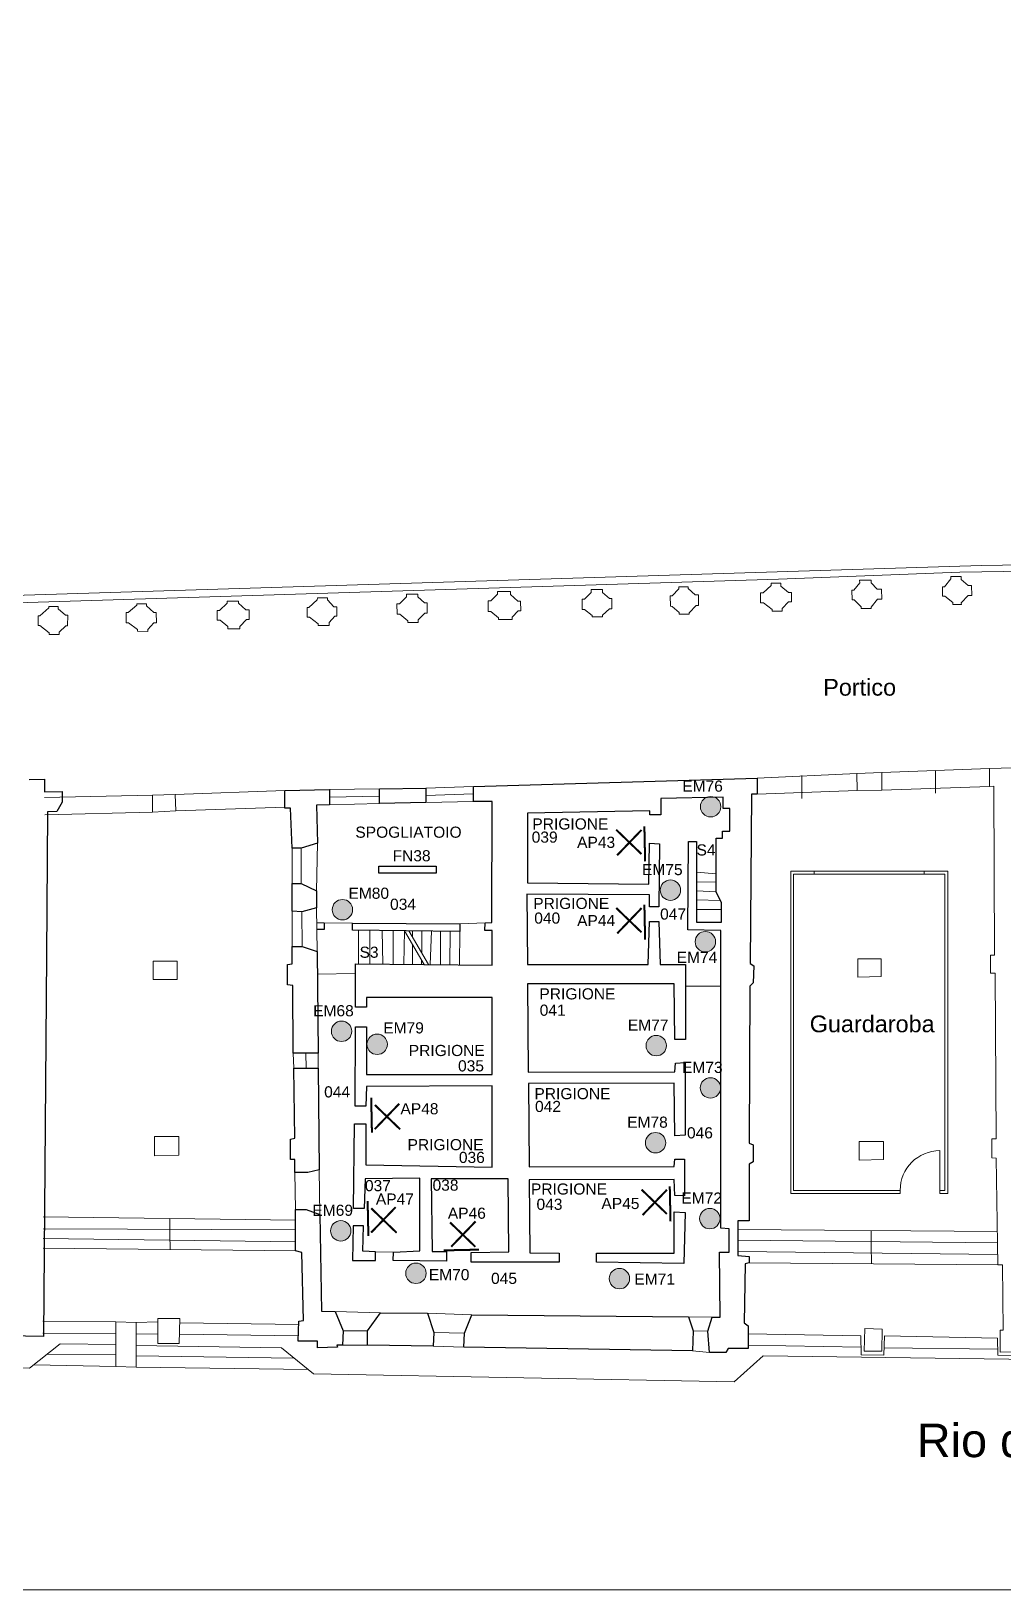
# Model space of a CAD drawing. Header units: metres. Extents: x 13 to 11853, y -8377 to 23.
# Drawn here: x 3631 to 6250, y -8377 to -4177 of the extents above; entities that cross this region are included whole.
import ezdxf
from ezdxf.enums import TextEntityAlignment as Align

# ---------------------------------------------------------------- set-up
doc = ezdxf.new("R2010")
doc.units = ezdxf.units.M
doc.header["$LTSCALE"] = 0.0125
doc.layers.add('CODICE EMERGENZE', color=190, linetype='Continuous')
doc.layers.add('CODICE LAMDADINE', color=150, linetype='Continuous')
for name, color, linetype, lineweight in [('LAMPADE DI EMERGENZA', 3, 'Continuous', 18), ('LAMPADINE', 30, 'Continuous', 30), ('MURI', 7, 'Continuous', 9), ('VANI', 66, 'Continuous', 9)]:
    doc.layers.add(name, color=color, linetype=linetype, lineweight=lineweight)
doc.styles.add('ducale_200', font='ARIAL.TTF', dxfattribs={"height": 1})

# ---------------------------------------------------------------- blocks, each defined once
blk = doc.blocks.new('re')
at = {"const_width": 0.3}
for points in [[(51.55, 419.05), (51.66, 413.81)], [(55.72, 418.12), (52.08, 414.34)], [(52.09, 417.95), (55.87, 414.31)]]:
    blk.add_lwpolyline(points, dxfattribs=at)

msp = doc.modelspace()

# ---------------------------------------------------------------- hatches: boundary and pattern name
at = {"layer": 'LAMPADE DI EMERGENZA'}
for color, points in [(5, [(5434.7, -6266.6, 1), (5489.7, -6266.6, 1)]), (5, [(5326.3, -6491.5, 1), (5381.3, -6491.5, 1)]), (256, [(4442.3, -6544.2, 1), (4497.3, -6544.2, 1)]), (5, [(5420.4, -6630.5, 1), (5475.4, -6630.5, 1)]), (5, [(4440, -6871.9, 1), (4495, -6871.9, 1)]), (5, [(4536, -6907, 1), (4591, -6907, 1)]), (5, [(5288.1, -6910.6, 1), (5343, -6910.6, 1)]), (5, [(5434.1, -7024.5, 1), (5489.1, -7024.5, 1)]), (5, [(5286.3, -7172.2, 1), (5341.3, -7172.2, 1)]), (5, [(5432.5, -7376.7, 1), (5487.5, -7376.7, 1)]), (5, [(4437.9, -7409.6, 1), (4492.9, -7409.6, 1)]), (5, [(4640.5, -7524.1, 1), (4695.5, -7524.1, 1)]), (5, [(5188.8, -7538.4, 1), (5243.7, -7538.4, 1)])]:
    msp.add_hatch(color=color, dxfattribs=at).paths.add_polyline_path(points)

# ---------------------------------------------------------------- linework, layer by layer
at = {"layer": 'LAMPADE DI EMERGENZA', "color": 5}
for centre in [(5462.2, -6266.6), (5353.8, -6491.5), (5447.9, -6630.5), (4467.5, -6871.9), (4563.5, -6907), (5315.6, -6910.6), (5461.6, -7024.5), (5313.8, -7172.2), (5460, -7376.7), (4465.4, -7409.6), (4668, -7524.1), (5216.3, -7538.4)]:
    msp.add_circle(centre, 27.5, dxfattribs=at)
at = {"layer": 'LAMPADE DI EMERGENZA'}
msp.add_circle((4469.8, -6544.2), 27.5, dxfattribs=at)
at = {"layer": 'LAMPADINE'}
msp.add_lwpolyline([(4722.6, -6427.3), (4722.6, -6446), (4567.9, -6446), (4567.9, -6427.3)], close=True, dxfattribs=at)
at = {"layer": 'MURI', "color": 252}
for p, q in [((5894.8, -5732.3), (5895.2, -5731.8)), ((5741.2, -6440.1), (6037.9, -6440.1)), ((5741.2, -6440.1), (5741.2, -6448.1)), ((5741.2, -6448.1), (6037.9, -6448.1)), ((6080.2, -7300.6), (6080.2, -7193.4))]:
    msp.add_line(p, q, dxfattribs=at)
at = {"layer": 'MURI', "linetype": 'ByBlock', "lineweight": 30}
for p, q in [((4823.3, -6212.5), (5587.3, -6189.5)), ((4823.3, -6252.2), (4823.3, -6212.5)), ((5587.3, -6189.5), (5587.3, -6232.7)), ((4873.8, -6252.2), (4823.3, -6252.2)), ((4872.2, -6578.7), (4873.8, -6252.2)), ((5495.7, -6241.2), (5327.6, -6244.3)), ((5327.6, -6244.3), (5327.6, -6288.6)), ((5495.7, -6271.8), (5495.7, -6241.2)), ((5572.1, -6233.2), (5569, -6689)), ((5587.3, -6232.7), (5572.1, -6233.2)), ((5298.5, -6277.9), (4968.4, -6284)), ((4968.4, -6284), (4968.4, -6471.9)), ((5298.5, -6288.6), (5298.5, -6277.9)), ((5327.6, -6288.6), (5298.5, -6288.6)), ((5514, -6271.8), (5495.7, -6271.8)), ((5514, -6332.9), (5514, -6271.8)), ((5494.1, -6351.2), (5494.1, -6332.9)), ((5494.1, -6332.9), (5514, -6332.9)), ((5295.5, -6475), (5297, -6365)), ((5297, -6365), (5324.5, -6366.5)), ((5324.5, -6366.5), (5323, -6536.1)), ((5400.9, -6598.8), (5402.4, -6360.4)), ((5402.4, -6360.4), (5423.8, -6360.4)), ((5423.8, -6360.4), (5423.8, -6577.4)), ((5477.3, -6496.4), (5477.3, -6351.2)), ((5477.3, -6351.2), (5494.1, -6351.2)), ((5297, -6504), (4966.9, -6502.5)), ((4966.9, -6502.5), (4968.4, -6692)), ((4968.4, -6471.9), (5295.5, -6475)), ((5297, -6536.1), (5297, -6504)), ((5491.1, -6525.4), (5477.3, -6496.4)), ((5323, -6536.1), (5297, -6536.1)), ((5491.1, -6577.4), (5491.1, -6525.4)), ((4854, -6600.4), (4854.1, -6579.3)), ((4854.1, -6579.3), (4872.2, -6578.7)), ((5293.9, -6692), (5297, -6575.9)), ((5297, -6575.9), (5323, -6575.9)), ((5323, -6575.9), (5326, -6692)), ((5423.8, -6577.4), (5491.1, -6577.4)), ((4873.7, -6600.1), (4854, -6600.4)), ((4873.7, -6693.5), (4873.7, -6600.1)), ((5489.5, -6600.3), (5400.9, -6598.8)), ((5489.5, -7402.6), (5489.5, -6600.3)), ((4505.4, -6806.6), (4505.4, -6690)), ((4505.4, -6690), (4873.7, -6693.5)), ((4968.4, -6692), (5293.9, -6692)), ((5326, -6692), (5394.8, -6692)), ((5394.8, -6692), (5394.8, -6893.7)), ((5569, -6689), (5578.2, -6695.1)), ((5578.2, -6695.1), (5576.6, -6740.9)), ((4968.9, -6744), (4970.8, -6982.2)), ((5364.2, -6744), (4968.9, -6744)), ((5365.8, -6893.7), (5364.2, -6744)), ((5567.5, -6750.1), (5566, -7173.4)), ((5576.6, -6740.9), (5567.5, -6750.1)), ((4873.7, -6780.6), (4534.4, -6780.6)), ((4534.4, -6780.6), (4534.4, -6806.6)), ((4873.7, -6988.5), (4873.7, -6780.6)), ((4534.4, -6806.6), (4505.4, -6806.6)), ((4503.9, -7074.1), (4505.4, -6860.1)), ((4505.4, -6860.1), (4534.4, -6860.1)), ((4534.4, -6860.1), (4534.4, -6988.5)), ((5394.8, -6893.7), (5365.8, -6893.7)), ((5365.8, -6980.8), (5367.3, -6957.9)), ((5367.3, -6957.9), (5393.3, -6956.4)), ((5393.3, -6956.4), (5393.3, -7152)), ((4534.4, -6988.5), (4873.7, -6988.5)), ((4970.8, -6982.2), (5365.8, -6980.8)), ((5364.2, -7011.4), (4971, -7012.8)), ((4971, -7012.8), (4972.8, -7237.4)), ((5365.8, -7153.5), (5364.2, -7011.4)), ((4534.4, -7020.6), (4532.9, -7074.1)), ((4873.7, -7019), (4534.4, -7020.6)), ((4873.7, -7237.9), (4873.7, -7019)), ((4532.9, -7074.1), (4503.9, -7074.1)), ((4499.3, -7349.1), (4502.3, -7121.4)), ((4502.3, -7121.4), (4532.9, -7121.4)), ((4532.9, -7121.4), (4532.9, -7231.5)), ((5393.3, -7152), (5365.8, -7153.5)), ((5566, -7173.4), (5576.6, -7178)), ((5576.6, -7178), (5576.6, -7223.8)), ((5364.2, -7236), (5365.8, -7216.2)), ((5365.8, -7216.2), (5391.7, -7216.2)), ((5391.7, -7216.2), (5391.7, -7315.5)), ((5576.6, -7223.8), (5566, -7229.9)), ((4532.9, -7231.5), (4873.7, -7237.9)), ((4972.8, -7237.4), (5364.2, -7236)), ((5566, -7229.9), (5566, -7382.7)), ((4531.4, -7269.7), (4528.3, -7349.1)), ((4678.1, -7268.1), (4531.4, -7269.7)), ((4678.1, -7463.7), (4678.1, -7268.1)), ((4916.9, -7269.7), (4708.6, -7269.7)), ((4708.6, -7269.7), (4711.7, -7465.3)), ((4918.4, -7465.9), (4916.9, -7269.7)), ((5364.2, -7271.2), (4973.1, -7272.6)), ((4973.1, -7272.6), (4974.7, -7468.8)), ((5365.8, -7314), (5364.2, -7271.2)), ((4528.3, -7349.1), (4499.3, -7349.1)), ((5391.7, -7315.5), (5365.8, -7314)), ((5566, -7382.7), (5535.4, -7382.7)), ((5535.4, -7382.7), (5535.4, -7476)), ((5512.5, -7404.1), (5489.5, -7402.6)), ((5512.5, -7466.8), (5512.5, -7404.1)), ((4606.3, -7489.7), (4607.8, -7466.8)), ((4607.8, -7466.8), (4678.1, -7463.7)), ((4711.7, -7465.3), (4749.9, -7465.3)), ((4749.9, -7465.3), (4749.9, -7491.2)), ((4817.1, -7468.3), (4918.4, -7465.9)), ((4817.1, -7494.3), (4817.1, -7468.3)), ((4974.7, -7468.8), (5054, -7469.9)), ((5054, -7469.9), (5054, -7494.3)), ((5488, -7642.5), (5486.5, -7466.8)), ((5486.5, -7466.8), (5512.5, -7466.8)), ((5535.4, -7476), (5566, -7479)), ((4749.9, -7491.2), (4606.3, -7489.7)), ((5054, -7494.3), (4817.1, -7494.3)), ((5555.3, -7498.9), (5552.2, -7657.8)), ((5566, -7495.8), (5555.3, -7498.9)), ((5566, -7479), (5566, -7495.8)), ((5454.7, -7679.8), (5466.6, -7642.5)), ((5466.6, -7642.5), (5488, -7642.5)), ((5459, -7737.3), (5454.7, -7679.8)), ((5552.2, -7657.8), (5562.9, -7665.5)), ((5562.9, -7665.5), (5562.9, -7726.6)), ((5509.4, -7726.6), (5503.3, -7737.3)), ((5562.9, -7726.6), (5509.4, -7726.6)), ((5503.3, -7737.3), (5459, -7737.3))]:
    msp.add_line(p, q, dxfattribs=at)
at = {"layer": 'MURI', "linetype": 'Continuous', "ltscale": 0.1}
for p, q in [((5933, -8377.1), (13, -8377.1)), ((11853, -8377.1), (5933, -8377.1))]:
    msp.add_line(p, q, dxfattribs=at)
at = {"layer": 'MURI', "color": 252}
for points in [[(7318.1, -5616.6), (6134, -5635), (5645.1, -5653.3), (2954.6, -5737.3), (2914.9, -4865), (2826, -2627.3), (7129.4, -2527.9)], [(2930.2, -4697.6), (2973, -5716), (6192.1, -5616.6), (7317.6, -5598.3)], [(5680.3, -5689), (5672.1, -5689), (5651.8, -5672.2), (5651.8, -5664.5), (5625.3, -5664.5), (5625.3, -5670.1), (5603.9, -5690.5), (5596.7, -5690.5), (5596.7, -5717), (5604.9, -5717), (5627.8, -5734.8), (5627.8, -5739.9), (5654.8, -5739.9), (5654.8, -5732.8), (5672.1, -5714.9), (5679.8, -5714.9), (5680.3, -5689)], [(5922.7, -5680.3), (5911, -5680.3), (5895.2, -5663), (5895.2, -5656.4), (5863.6, -5656.4), (5864.1, -5663), (5848.3, -5682.9), (5842.7, -5682.9), (5843.2, -5709.3), (5848.8, -5709.3), (5867.7, -5727.7), (5867.7, -5732.3), (5895.2, -5732.3), (5895.2, -5728.7), (5911.5, -5707.8), (5923.2, -5707.8), (5922.7, -5680.3)], [(6165.6, -5670.1), (6156.4, -5670.1), (6137.1, -5654.3), (6137.1, -5646.7), (6109.6, -5646.7), (6109.6, -5652.8), (6092.8, -5673.7), (6086.7, -5673.7), (6087.2, -5699.2), (6093.3, -5699.7), (6114.7, -5716), (6115.2, -5721.6), (6138.1, -5722.1), (6137.6, -5717.5), (6156.4, -5697.1), (6166.1, -5697.1), (6165.6, -5670.1)], [(4455, -5727.7), (4446.8, -5727.7), (4429.5, -5709.3), (4429.5, -5703.7), (4402.5, -5703.7), (4402, -5708.8), (4379.6, -5730.2), (4375, -5730.2), (4375, -5756.2), (4381.1, -5756.2), (4404.5, -5773.5), (4404.5, -5778.1), (4434.1, -5778.1), (4434.1, -5769.9), (4449.4, -5753.6), (4455, -5753.6), (4455, -5727.7)], [(4697.9, -5717.5), (4691.3, -5717.5), (4672.9, -5700.7), (4672.9, -5694.1), (4642.9, -5694.1), (4642.9, -5701.2), (4624, -5720), (4616.9, -5720), (4617.4, -5747.5), (4624.5, -5747.5), (4646.4, -5765.9), (4646.4, -5769.9), (4673.9, -5769.9), (4673.9, -5762.8), (4692.3, -5745), (4697.9, -5745), (4697.9, -5717.5)], [(4950, -5712.9), (4942.8, -5712.9), (4923, -5695.1), (4923, -5686.4), (4887.8, -5686.9), (4887.8, -5694.1), (4870, -5711.9), (4862.9, -5711.9), (4862.9, -5740.4), (4869.5, -5740.4), (4890.4, -5757.7), (4890.4, -5762.3), (4927.1, -5762.3), (4927.6, -5755.7), (4943.9, -5738.9), (4950.5, -5738.9), (4950, -5712.9)], [(5195.9, -5705.3), (5189.3, -5705.3), (5170.5, -5689.5), (5170.5, -5681.3), (5139.9, -5681.3), (5139.9, -5689), (5122.1, -5707.8), (5115.5, -5707.8), (5115.5, -5735.3), (5122.6, -5735.3), (5143, -5751.1), (5143, -5754.7), (5171, -5755.2), (5171, -5750.6), (5189.3, -5733.3), (5195.9, -5733.3), (5195.9, -5705.3)], [(5429.7, -5695.6), (5420.5, -5695.6), (5401.7, -5678.8), (5401.7, -5673.7), (5376.7, -5673.7), (5376.7, -5679.3), (5358.9, -5698.6), (5353.3, -5698.6), (5353.8, -5726.1), (5358.9, -5726.7), (5377.8, -5742.9), (5377.8, -5748), (5404.2, -5748), (5404.2, -5744.5), (5423.1, -5724.1), (5429.7, -5724.1), (5429.7, -5695.6)], [(3729.7, -5750.1), (3723.1, -5750.1), (3703.8, -5733.8), (3703.8, -5727.2), (3678.3, -5727.2), (3678.3, -5730.7), (3654.4, -5752.1), (3649.8, -5752.1), (3649.8, -5778.6), (3654.4, -5778.6), (3679.3, -5798), (3679.3, -5802.5), (3706.8, -5802.5), (3706.8, -5796.4), (3724.1, -5779.6), (3729.2, -5779.6), (3729.7, -5750.1)], [(3968.1, -5743.5), (3961.5, -5743.5), (3941.6, -5725.6), (3941.6, -5720), (3916.1, -5720), (3916.1, -5723.6), (3892.7, -5743.5), (3886.6, -5743.5), (3887.1, -5771.5), (3893.7, -5771.5), (3917.7, -5789.3), (3917.7, -5793.9), (3945.2, -5794.4), (3945.2, -5788.8), (3962, -5771), (3968.6, -5771), (3968.1, -5743.5)], [(4218.6, -5735.8), (4209.5, -5735.8), (4189.6, -5718.5), (4189.6, -5712.9), (4159.1, -5712.9), (4159.1, -5718), (4138.7, -5737.9), (4132.6, -5737.9), (4132.6, -5764.3), (4140.2, -5764.3), (4161.1, -5781.1), (4161.1, -5787.3), (4193.7, -5787.3), (4193.7, -5780.6), (4211, -5761.8), (4218.1, -5761.8), (4218.6, -5735.8)], [(5923.2, -6174.3), (5856, -6177.4), (5857.5, -6223.2), (5923.2, -6221.7), (5923.2, -6174.3)], [(5923.2, -6174.3), (6213.5, -6163.6)], [(6068.3, -6230.5), (6068.3, -6189.3), (6068.3, -6169)], [(4694.9, -6217.1), (4823.3, -6212.5)], [(5587.3, -6189.5), (5856, -6177.4)], [(5707.8, -6244.3), (5707.8, -6203), (5707.8, -6182.7)], [(5923.2, -6221.7), (6213.5, -6212.5)], [(3666.6, -6241.5), (3958.4, -6235.4)], [(4019.5, -6233.9), (4021, -6278.2), (3958.4, -6281.3), (3958.4, -6235.4), (4019.5, -6233.9)], [(4019.5, -6233.9), (4314.4, -6223.2)], [(4435.1, -6220.1), (4569.6, -6218.6)], [(4435.1, -6240.8), (4569.6, -6238.5)], [(4569.6, -6258.3), (4435.1, -6261.4)], [(4694.9, -6236.2), (4823.3, -6232.4)], [(4823.3, -6252.2), (4694.9, -6255.3)], [(5857.5, -6223.2), (5587.3, -6232.7)], [(3668.1, -6288.9), (3958.4, -6281.3)], [(4315.9, -6267.5), (4021, -6278.2)], [(4334.2, -6378.7), (4334.2, -6473.5)], [(4358.7, -6378.7), (4358.7, -6473.5)], [(4399.9, -6493.3), (4403, -6365)], [(5477.3, -6447.5), (5423.8, -6442.9)], [(5741.2, -6440.1), (5677.9, -6440.1), (5677.9, -7308.6)], [(5741.2, -6448.1), (5685.9, -6448.1), (5685.9, -7300.6), (5972.9, -7300.6), (5972.9, -7308.6), (5677.9, -7308.6)], [(6080.2, -7300.6), (6080.2, -7308.6), (6101.3, -7308.6), (6101.3, -6440.1), (6037.9, -6440.1), (6037.9, -6448.1), (6093.3, -6448.1), (6093.3, -7300.6), (6080.2, -7300.6)], [(5477.3, -6470.4), (5423.8, -6468.9)], [(5477.3, -6496.4), (5423.8, -6493.3)], [(4334.2, -6548.4), (4334.2, -6643.1)], [(4360.2, -6549.9), (4361.7, -6643.1)], [(4399.9, -6539.2), (4401.5, -6656.9)], [(5488.2, -6519.3), (5423.8, -6517.8)], [(5491.1, -6543.8), (5423.8, -6543.8)], [(4420.4, -6579.2), (4497.2, -6580.4)], [(4513, -6599.5), (4513, -6690)], [(4543.6, -6599.8), (4543.6, -6690.3)], [(4577.2, -6600.2), (4578.8, -6690.7)], [(4606.3, -6600.5), (4606.3, -6690.9)], [(4636.8, -6600.9), (4635.3, -6691.2)], [(4636.8, -6600.9), (4690.3, -6692)], [(4648.5, -6601.1), (4701.9, -6692.3)], [(4658.5, -6601.1), (4658.5, -6618.2)], [(4684, -6601.4), (4683.4, -6660.7)], [(4710.2, -6601.7), (4706.2, -6691.9)], [(4734.6, -6602), (4734.4, -6692.2)], [(4760.1, -6602.3), (4759.2, -6692.4)], [(4786.3, -6602.6), (4785.4, -6692.7)], [(4658.4, -6637.7), (4658.3, -6691.3)], [(5921.7, -6677), (5859, -6677), (5859, -6725.9), (5921.7, -6724.3), (5921.7, -6677)], [(4024.1, -6683.1), (4024.1, -6732), (3959.9, -6732), (3959.9, -6683.1), (4024.1, -6683.1)], [(4505.4, -6716.5), (4402.2, -6717.7)], [(4683.2, -6679.9), (4683.1, -6691.6)], [(5677.9, -7011.5), (5677.9, -7024.2)], [(5685.9, -7011.5), (5685.9, -7024.2)], [(6093.3, -7024.2), (6093.3, -7011.5)], [(6101.3, -7024.2), (6101.3, -7011.5)], [(4028.7, -7155.2), (4028.7, -7205.6), (3963, -7207.1), (3963, -7155.2), (4028.7, -7155.2)], [(5927.8, -7168.9), (5862.1, -7168.9), (5862.1, -7219.3), (5927.8, -7217.8), (5927.8, -7168.9)], [(4343.9, -7381.3), (3663.5, -7372.1)], [(4004.9, -7376.7), (4004.9, -7418), (4005.4, -7460)], [(4344.2, -7407.3), (3663.5, -7404.2)], [(4344.6, -7439.4), (3663.5, -7430.2)], [(6234.9, -7411.8), (5535.4, -7405.6)], [(6235.5, -7442.4), (5535.4, -7434.6)], [(5894.6, -7408.8), (5894.6, -7450.1), (5895.7, -7497)], [(4344.9, -7463.8), (3663.5, -7456.2)], [(6235.9, -7473), (5535.4, -7465.1)], [(6236.4, -7501.2), (5566, -7495.8)], [(4450.4, -7627.3), (4572.6, -7630.3)], [(4699.5, -7631.8), (4818.7, -7636.4)], [(5402.4, -7641), (5466.6, -7642.5)], [(3859.1, -7715.9), (3709.4, -7714.4), (3626.9, -7780.1), (2548.3, -7763.3), (2488.9, -7673.6)], [(3859.1, -7654.8), (3662, -7653.2)], [(3859.1, -7686.9), (3662, -7685.3)], [(3914.1, -7656.3), (3914.1, -7777), (3859.1, -7775.5), (3859.1, -7654.8), (3914.1, -7656.3)], [(3972.2, -7654.8), (3914.1, -7656.3)], [(4031.7, -7645.6), (4030.2, -7712.8), (3972.2, -7712.8), (3972.2, -7645.6), (4031.7, -7645.6)], [(4352.3, -7662.4), (4031.5, -7657.8)], [(4537.5, -7679.2), (4471.8, -7679.2)], [(4716.3, -7683.8), (4798.8, -7685.3)], [(5454.7, -7679.8), (5414.7, -7679.2)], [(5924.7, -7674.6), (5923.2, -7734.2), (5875.8, -7734.2), (5877.4, -7673.1), (5924.7, -7674.6)], [(3972.2, -7686.8), (3914.1, -7688.4)], [(7059.9, -7766.3), (5603.9, -7746.5), (5526, -7816.7), (4392.3, -7795.3), (4305.2, -7725.1), (3914.1, -7718.9)], [(4351.4, -7692.9), (4030.8, -7688.4)], [(4470.2, -7717.4), (4537.5, -7717.4)], [(4797.3, -7723.5), (4714.8, -7720.5)], [(5866.7, -7693), (5562.9, -7687.1)], [(5867.6, -7723.5), (5562.9, -7717.7)], [(5930.8, -7693), (5929.3, -7744.9), (5868.2, -7743.4), (5866.7, -7693)], [(6235.8, -7728.1), (5929.9, -7725.1)], [(6234.9, -7699.1), (5930.8, -7693)], [(6322.7, -7699.1), (6323.5, -7745.7), (6236.4, -7744.9), (6234.9, -7699.1)], [(3859.1, -7743.4), (3674.9, -7741.8)], [(4339.3, -7752.5), (3914.1, -7746.4)], [(5459, -7737.3), (5413.1, -7732.7)], [(3859.1, -7775.5), (3638.4, -7770.9)], [(4377.1, -7783.1), (3914.1, -7777)]]:
    msp.add_lwpolyline(points, dxfattribs=at)
msp.add_lwpolyline([(6308.2, -6214), (6303.1, -6214), (6306.7, -7497.4), (6296, -7497.4), (6295.2, -7676.2), (6314.3, -7676.2), (6314.3, -7735.7), (6242.5, -7736.5), (6242.5, -7676.9), (6250.9, -7676.9), (6248.6, -7501.2), (6236.4, -7501.2), (6231.9, -7213.5), (6219.6, -7213.2), (6219.6, -7161.3), (6231.8, -7161.3), (6229, -6715.2), (6216.5, -6715.2), (6216.5, -6666.3), (6227.2, -6666.3), (6225.7, -6211), (6213.5, -6212.5), (6213.5, -6163.6), (6308.2, -6160.6)], close=True, dxfattribs=at)
at = {"layer": 'MURI', "linetype": 'ByBlock', "lineweight": 30}
for points in [[(3625.5, -6192.9), (3666.8, -6192.6), (3667.3, -6226.8), (3714.4, -6225.5), (3714.6, -6254.2), (3699.8, -6279.8), (3675, -6280.6), (3671.9, -6667.7), (3663.9, -7694.8), (2930.6, -7680.8)], [(4435.1, -6220.1), (4435.1, -6261.4), (4400, -6262.9), (4403, -6365), (4358.7, -6378.7), (4334.2, -6378.7), (4329.7, -6270.6), (4314.4, -6270.6), (4314.4, -6223.2), (4435.1, -6220.1)], [(4694.9, -6217.1), (4694.9, -6255.3), (4569.6, -6258.3), (4569.6, -6218.6), (4694.9, -6217.1)], [(4399.9, -6493.3), (4399.9, -6539.2), (4360.2, -6549.9), (4334.2, -6548.4), (4334.2, -6473.5), (4358.7, -6473.5), (4399.9, -6493.3)], [(4400.5, -6578.9), (4420.4, -6579.2), (4420.4, -6597.6), (4400.7, -6597.2)], [(4401.5, -6656.9), (4404.5, -6930.4), (4337.3, -6930.4), (4335.8, -6748.5), (4322, -6747), (4322, -6692), (4334.2, -6690.5), (4334.2, -6643.1), (4361.7, -6643.1), (4401.5, -6656.9), (4401.5, -6656.9)], [(4404.5, -6971.7), (4407.6, -7245.2), (4377, -7252.8), (4341.9, -7252.8), (4341.9, -7217.7), (4329.7, -7217.7), (4329.7, -7162.7), (4341.9, -7159.6), (4338.8, -6971.7), (4404.5, -6971.7)], [(4409.1, -7365.9), (4413.7, -7625.7), (4450.4, -7627.3), (4471.8, -7679.2), (4470.2, -7717.4), (4455, -7717.4), (4456.5, -7723.5), (4403, -7725.1), (4403, -7706.7), (4351, -7706.7), (4352.6, -7653.2), (4364.8, -7651.7), (4360.2, -7468.3), (4343.4, -7463.7), (4343.4, -7352.2), (4372.4, -7352.2), (4409.1, -7365.9)], [(5393.3, -7359.8), (5390.2, -7497.4), (5154.9, -7494.3), (5154.9, -7469.9), (5364.2, -7469.9), (5364.2, -7358.3), (5393.3, -7359.8)], [(4499.1, -7396), (4497.3, -7490), (4558.7, -7490), (4558.7, -7466.5), (4524.4, -7464.7), (4526.2, -7396), (4499.1, -7396)], [(4699.5, -7631.8), (4716.3, -7683.8), (4714.8, -7720.5), (4537.5, -7717.4), (4537.5, -7679.2), (4572.6, -7630.3), (4699.5, -7631.8)], [(5402.4, -7641), (5414.7, -7679.2), (5413.1, -7732.7), (4797.3, -7723.5), (4798.8, -7685.3), (4818.7, -7636.4), (5402.4, -7641)]]:
    msp.add_lwpolyline(points, dxfattribs=at)
at = {"layer": 'MURI', "color": 252}
for points in [[(4167, -6290.1, 0, 27.1, 0), (4167, -6248.8, 0, 0, 0), (4167, -6228.5, 0, 0, 0)], [(3812.5, -6300, 0, 27.1, 0), (3812.5, -6258.8, 0, 0, 0), (3812.5, -6238.5, 0, 0, 0)]]:
    msp.add_lwpolyline(points, format="xyseb", dxfattribs=at)
at = {"layer": 'MURI', "linetype": 'ByBlock'}
for points in [[(5456, -6398.8, 0, 27.1, 0), (5456, -6440, 0, 0, 0), (5457.4, -6577.4, 0, 0, 0)], [(4704.1, -6646.1, 0, 27.1, 0), (4662.8, -6646.1, 0, 0, 0), (4578, -6645.4, 0, 0, 0)]]:
    msp.add_lwpolyline(points, format="xyseb", dxfattribs=at)
at = {"layer": 'MURI', "linetype": 'ByBlock', "lineweight": 30}
msp.add_lwpolyline([(4497.2, -6580.4), (4786.3, -6582.2), (4786.3, -6602.6), (4497.2, -6599.3)], close=True, dxfattribs=at)
at = {"layer": 'MURI'}
for points in [[(4786.3, -6582.2), (4854.1, -6579.3)], [(5489.5, -6750), (5394.8, -6750)], [(4337.3, -6930.4), (4338.8, -6971.7)], [(4371.7, -6971.7), (4370.9, -6930.4)], [(4404.5, -6930.4), (4404.5, -6971.7)], [(4341.9, -7252.8), (4343.4, -7352.2)], [(4407.6, -7245.2), (4409.1, -7365.9)], [(4558.7, -7466.5), (4607.8, -7466.8)]]:
    msp.add_lwpolyline(points, dxfattribs=at)
at = {"layer": 'MURI', "color": 252}
msp.add_arc((6080.2, -7300.6), 107.3, 90, 180, dxfattribs=at)

# ---------------------------------------------------------------- block references
at = {"layer": 'LAMPADINE', "yscale": 18.06767120358836, "zscale": 18.06767120358864}
for p, xscale, rotation in [((6217, 1157), 18.06767120358927, 180), ((6217, 946.2), 18.06767120358927, 180), ((6285.4, 187.2), 18.06767120358927, 180), ((12314.3, -8393.7), 18.06767120358836, 90)]:
    msp.add_blockref('re', p, dxfattribs=dict(at, xscale=xscale, rotation=rotation))
at = {"layer": 'LAMPADINE', "xscale": 18.06767120358927, "yscale": 18.06767120358836, "zscale": 18.06767120358864}
for p in [(3616, -14621.7), (3606.4, -14900.4)]:
    msp.add_blockref('re', p, dxfattribs=at)

# ---------------------------------------------------------------- texts
at = {"layer": 'CODICE EMERGENZE', "style": 'ducale_200'}
for s, p in [('EM76', (5385.7, -6226.2)), ('EM75', (5277.2, -6451.1)), ('EM80', (4486.1, -6514.8)), ('EM74', (5370.7, -6687.4)), ('EM68', (4390.9, -6831.5)), ('EM77', (5239, -6870.2)), ('EM79', (4579.8, -6877.6)), ('EM73', (5385, -6984.1)), ('EM78', (5237.2, -7131.8)), ('EM72', (5383.4, -7336.3)), ('EM69', (4388.9, -7369.2)), ('EM70', (4702.7, -7542.7)), ('EM71', (5256.6, -7554.7))]:
    msp.add_text(s, height=30, dxfattribs=at).set_placement(p)
at = {"layer": 'CODICE LAMDADINE', "insert": (4605, -6383.8), "char_height": 30, "width": 1534, "attachment_point": 1, "style": 'ducale_200'}
msp.add_mtext('FN38', dxfattribs=at)
at = {"layer": 'CODICE LAMDADINE', "char_height": 30, "width": 1534, "attachment_point": 1, "line_spacing_factor": 0.75, "style": 'ducale_200'}
for s, insert in [('AP43', (5102.3, -6347.6)), ('AP44', (5102.3, -6558.5)), ('AP48', (4626.2, -7065.6)), ('AP47 ', (4560, -7309)), ('AP46', (4753.9, -7347.1)), ('AP45', (5167.8, -7320.9))]:
    msp.add_mtext(s, dxfattribs=dict(at, insert=insert))
at = {"layer": 'MURI', "linetype": 'ByBlock', "lineweight": 30, "style": 'ducale_200'}
for s, p in [('PRIGIONE', (5084.2, -6328.1)), ('SPOGLIATOIO', (4647.9, -6350.3)), ('PRIGIONE', (5086.5, -6542.3)), ('PRIGIONE', (5103.2, -6786)), ('PRIGIONE', (4751.1, -6938.6)), ('PRIGIONE', (5089.8, -7054.9)), ('PRIGIONE', (4747.8, -7192.3)), ('PRIGIONE', (5080.4, -7311.9))]:
    msp.add_text(s, height=30, dxfattribs=at).set_placement(p, align=Align.CENTER)
at = {"layer": 'MURI', "color": 252, "char_height": 45.17, "width": 213.213, "attachment_point": 1, "style": 'ducale_200'}
for s, insert in [('Portico', (5765.6, -5922.2)), ('Guardaroba', (5729.2, -6829.3))]:
    msp.add_mtext(s, dxfattribs=dict(at, insert=insert))
at = {"layer": 'MURI', "insert": (6017.9, -7929.2), "char_height": 45.169, "width": 1463.211, "attachment_point": 1, "style": 'ducale_200'}
msp.add_mtext('{\\H2x;Rio della Canonica}', dxfattribs=at)
at = {"layer": 'VANI', "linetype": 'Continuous', "char_height": 30, "width": 2779.339, "attachment_point": 1, "style": 'ducale_200'}
for s, insert in [('039', (4979.9, -6333.6)), ('{\\fArial|b0|i0|c0|p34;S4}', (5424.2, -6368.1)), ('034', (4598.2, -6514.5)), ('040', (4986.8, -6551.8)), ('047', (5326, -6540.9)), ('{\\fArial|b0|i0|c0|p34;S3}', (4516, -6643.8)), ('041', (5001.5, -6800)), ('035', (4781.4, -6950)), ('044', (4420.6, -7020.1)), ('042', (4988.9, -7059.4)), ('046', (5398.4, -7130.5)), ('036', (4783.7, -7196.7)), ('037', (4530.5, -7272.8)), ('038', (4712.7, -7271.5)), ('043', (4992.9, -7323.1)), ('045', (4870.4, -7522.7))]:
    msp.add_mtext(s, dxfattribs=dict(at, insert=insert))

doc.saveas('drawing.dxf')
